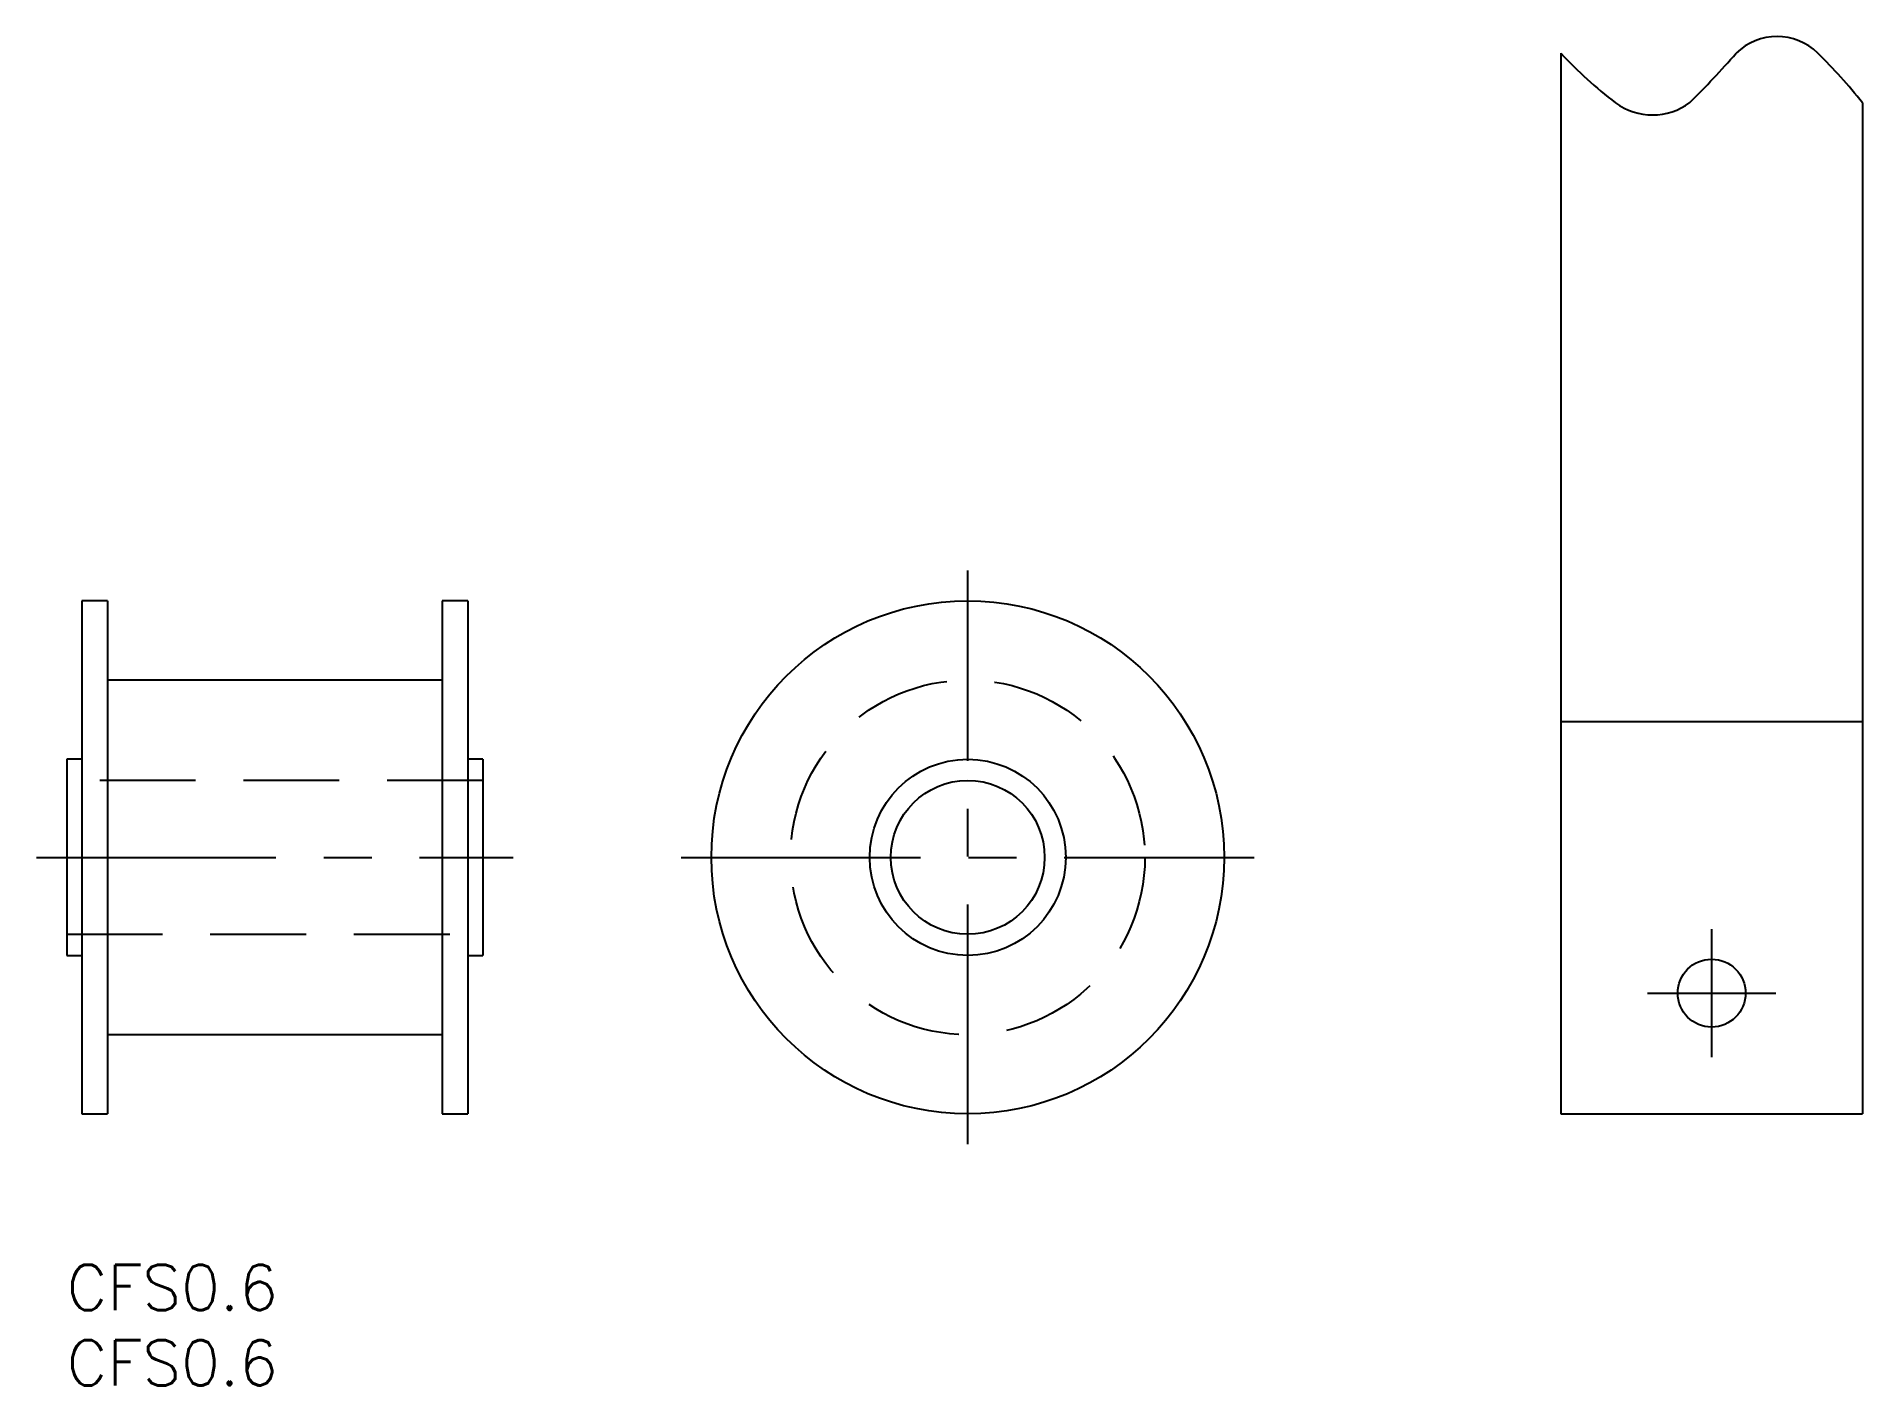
# Model space of a CAD drawing. Extents: x -2 to 119, y -8 to 81.
import ezdxf

# ---------------------------------------------------------------- set-up
doc = ezdxf.new("R2010")
doc.units = 0
doc.header["$LTSCALE"] = 0.5
doc.linetypes.add('CENTER', pattern=[50.8, 31.75, -6.35, 6.35, -6.35])
doc.linetypes.add('DASHED', pattern=[19.05, 12.7, -6.35])
for name, color, linetype in [('MSM_CENTER', 1, 'CENTER'), ('MSM_CONTINUOUS', 7, 'CONTINUOUS'), ('MSM_DASHED', 4, 'DASHED'), ('MSM_PART_NUMBER', 7, 'CONTINUOUS')]:
    doc.layers.add(name, color=color, linetype=linetype)
doc.styles.get("Standard").update_dxf_attribs({"font": 'txt.shx', "height": 3, "bigfont": 'bigfont.shx'})

# ---------------------------------------------------------------- blocks, each defined once
blk = doc.blocks.new('*U2')
at = {"layer": 'MSM_PART_NUMBER'}
blk.add_text('CFS0.6', height=3, dxfattribs=at).set_placement((0, -3))
blk = doc.blocks.new('*U3')
at = {"layer": 'MSM_PART_NUMBER'}
blk.add_text('CFS0.6', height=3, dxfattribs=at).set_placement((0, -8))

msp = doc.modelspace()

# ---------------------------------------------------------------- linework, layer by layer
at = {"layer": 'MSM_CENTER'}
for p, q in [((59.75, 8), (59.75, 46)), ((-2, 27), (29.6, 27)), ((40.75, 27), (78.75, 27)), ((109.08, 22.25), (109.08, 13.75)), ((104.83, 18), (113.33, 18))]:
    msp.add_line(p, q, dxfattribs=at)
at = {"layer": 'MSM_CONTINUOUS'}
for p, q in [((99.08, 80.29), (99.08, 10)), ((119.08, 77.01), (119.08, 10)), ((2.7, 44), (1, 44)), ((1, 44), (1, 10)), ((2.7, 44), (2.7, 10)), ((26.6, 44), (24.9, 44)), ((24.9, 44), (24.9, 10)), ((26.6, 44), (26.6, 10)), ((24.9, 38.75), (2.7, 38.75)), ((99.08, 36), (119.08, 36)), ((1, 33.5), (0, 33.5)), ((0, 33.5), (0, 20.5)), ((27.6, 33.5), (26.6, 33.5)), ((27.6, 33.5), (27.6, 20.5)), ((0, 20.5), (1, 20.5)), ((26.6, 20.5), (27.6, 20.5)), ((2.7, 15.25), (24.9, 15.25)), ((1, 10), (2.7, 10)), ((24.9, 10), (26.6, 10)), ((99.08, 10), (119.08, 10))]:
    msp.add_line(p, q, dxfattribs=at)
for centre, radius in [((59.75, 27), 17), ((59.75, 27), 6.5), ((59.75, 27), 5.1), ((109.08, 18), 2.25)]:
    msp.add_circle(centre, radius, dxfattribs=at)
for centre, radius, start, end in [((113.42, 77.53), 3.87, 45.5543, 134.5566), ((120.85, 100.67), 29.82, 223.1252, 232.5003), ((56.74, 127.99), 72.03, 314.9672, 318.5307), ((92.2, 55.77), 34.26, 38.3176, 45.7018), ((105.16, 80.35), 4.15, 233.5829, 306.6746)]:
    msp.add_arc(centre, radius, start, end, dxfattribs=at)
at = {"layer": 'MSM_DASHED'}
for p, q in [((27.6, 32.1), (0, 32.1)), ((0, 21.9), (27.6, 21.9))]:
    msp.add_line(p, q, dxfattribs=at)
msp.add_circle((59.75, 27), 11.75, dxfattribs=at)

# ---------------------------------------------------------------- block references
at = {"layer": 'MSM_CONTINUOUS'}
for name in ['*U2', '*U3']:
    msp.add_blockref(name, (0, 0), dxfattribs=at)

doc.saveas('drawing.dxf')
